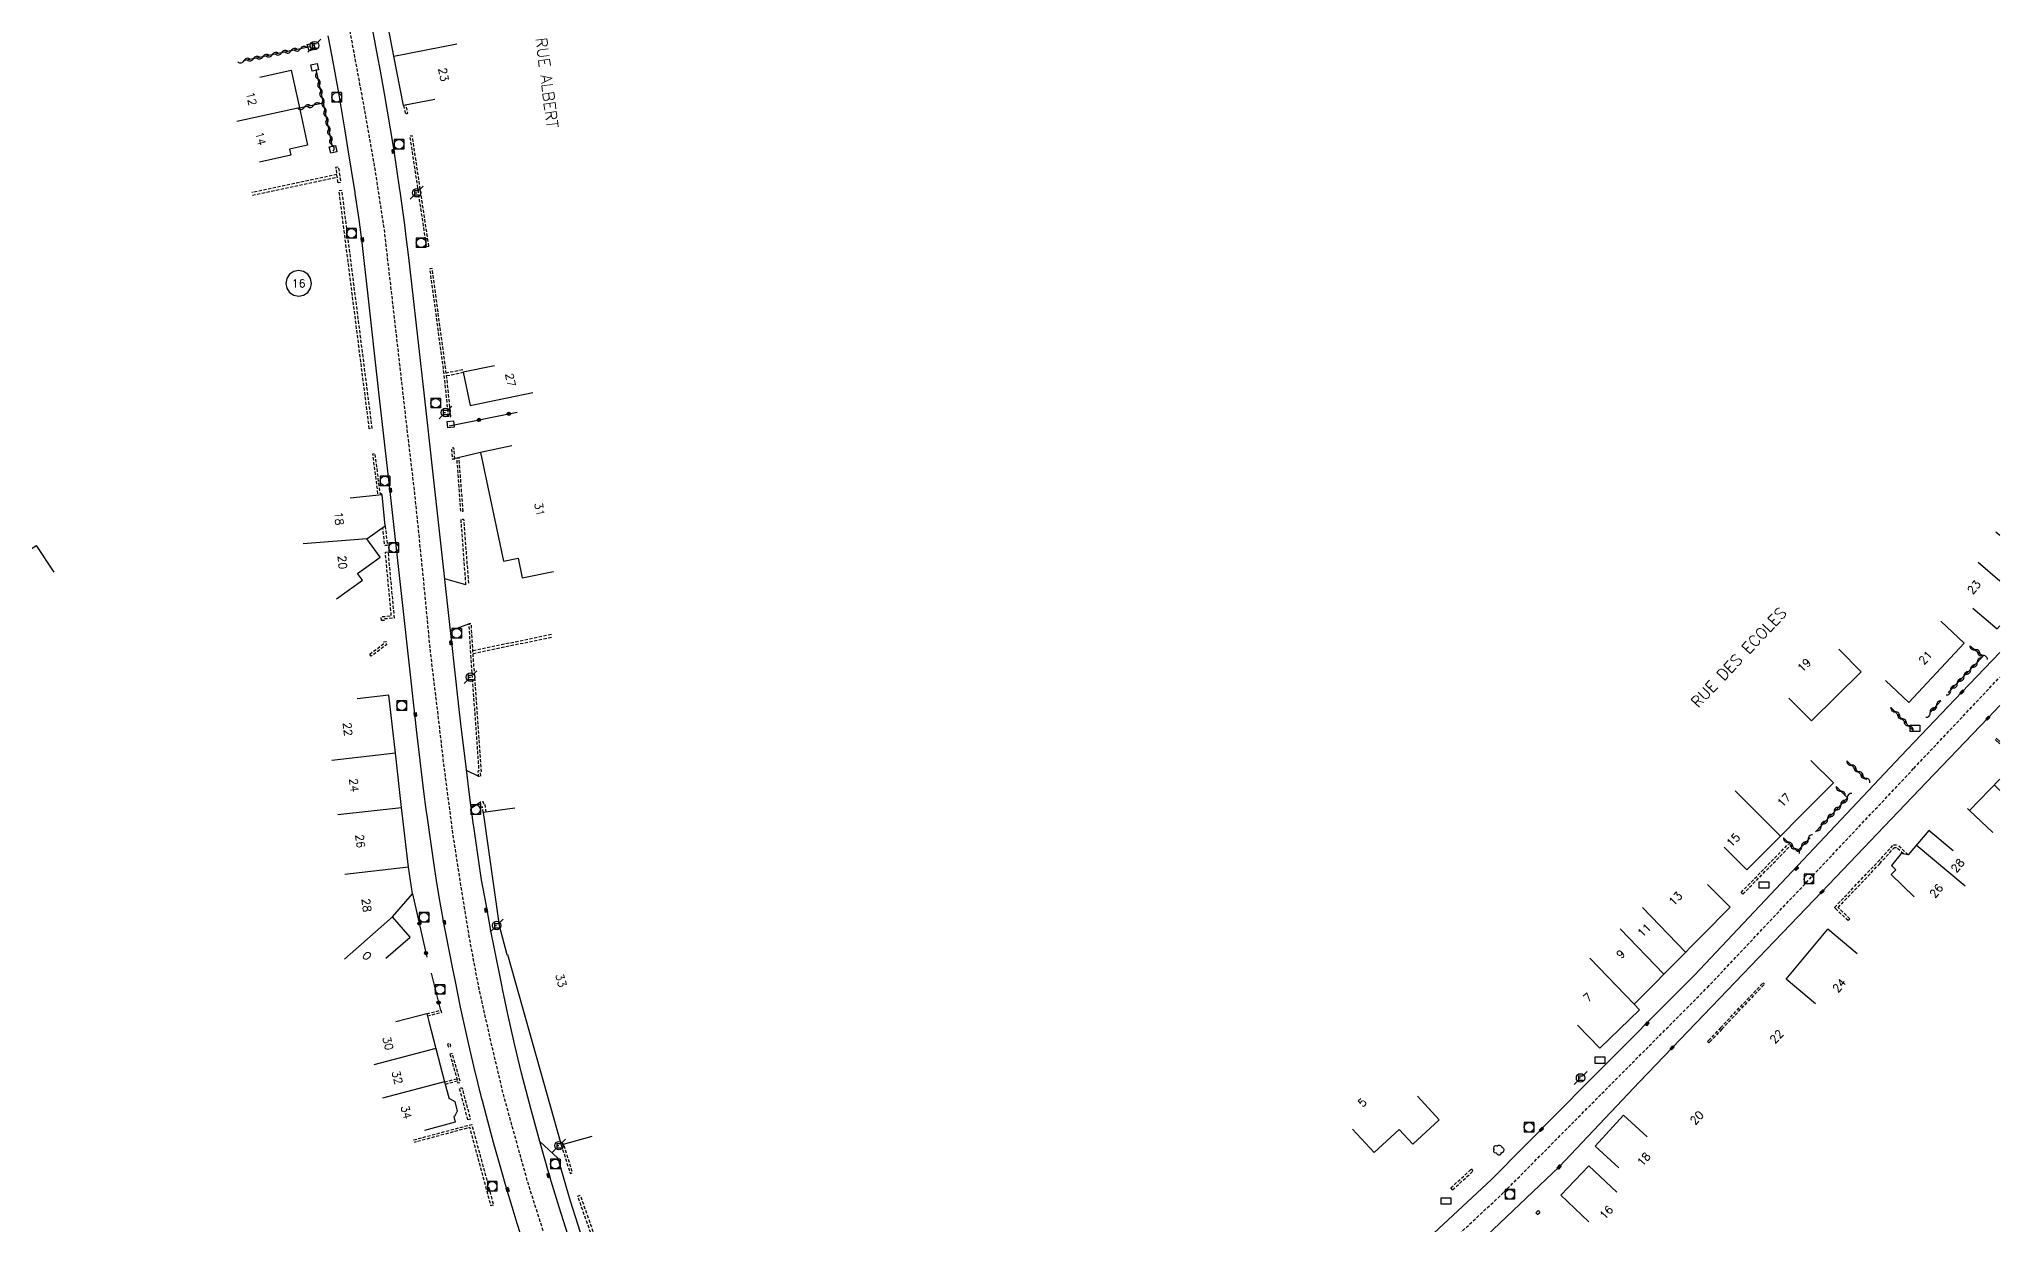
# Model space of a CAD drawing. Header units: millimetres. Extents: x 79999 to 81000, y 146000 to 147001.
# Drawn here: x 80693.7 to 81000, y 146471.1 to 146656.3 of the extents above; entities that cross this region are included whole.
import ezdxf
from ezdxf.enums import TextEntityAlignment as Align

# ---------------------------------------------------------------- set-up
doc = ezdxf.new("R2010")
doc.units = ezdxf.units.MM
doc.linetypes.add('DASHED', pattern=[0.75, 0.5, -0.25])
doc.layers.get('0').update_dxf_attribs({"linetype": 'CONTINUOUS'})
for name, color, linetype in [('W0001', 6, 'DASHED'), ('W0008', 7, 'CONTINUOUS'), ('W0100', 7, 'CONTINUOUS'), ('W0112', 1, 'DASHED'), ('W0300', 7, 'CONTINUOUS'), ('W0310', 3, 'CONTINUOUS'), ('W0322', 7, 'CONTINUOUS'), ('W0400', 7, 'CONTINUOUS'), ('W0420', 7, 'CONTINUOUS'), ('W0471', 7, 'CONTINUOUS'), ('W0989', 7, 'CONTINUOUS'), ('W0991', 7, 'CONTINUOUS'), ('W1102', 7, 'CONTINUOUS'), ('W1471', 7, 'CONTINUOUS')]:
    doc.layers.add(name, color=color, linetype=linetype)
doc.styles.get("Standard").update_dxf_attribs({"font": 'romans.shx', "width": 0.85})

# ---------------------------------------------------------------- blocks, each defined once
blk = doc.blocks.new('T1471')
at = {"color": 0, "linetype": 'Continuous', "flags": 128}
blk.add_lwpolyline([(-0.75, -0.5), (-0.75, 0.5), (0.75, 0.5), (0.75, -0.5), (-0.75, -0.5)], dxfattribs=at)
blk = doc.blocks.new('T420')
for p, q in [((0.75, 0.75), (-0.75, 0.75)), ((-0.75, 0.75), (-0.75, -0.75)), ((0.75, 0.75), (0.75, -0.75)), ((0.75, -0.75), (-0.75, -0.75))]:
    blk.add_line(p, q)
blk.add_ellipse((0, 0), major_axis=(-0.53, 0.53), ratio=1, start_param=3.926991, end_param=10.210176)
blk = doc.blocks.new('T471')
for p, q in [((-0.333334, 0.333334), (-0.333334, -0.333334)), ((-0.333334, 0.333334), (0.333334, 0.333334)), ((-0.333334, 0), (0, 0)), ((0.500001, 0.500001), (1.000002, 1.000002)), ((-0.500001, -0.500001), (-1.000002, -1.000002)), ((-0.333334, -0.333334), (0.333334, -0.333334))]:
    blk.add_line(p, q)
blk.add_ellipse((0, 0), major_axis=(0.471405, 0.471405), ratio=1, start_param=5.4977871438, end_param=11.780972451)
blk = doc.blocks.new('T400')
for p, q in [((-0.15, 0.3), (0.15, 0.3)), ((-0.15, -0.25), (-0.15, 0.3)), ((-0.15, 0.15), (0.15, 0.15)), ((-0.15, 0), (0.15, 0)), ((0.15, 0.3), (0.15, -0.25)), ((-0.15, -0.15), (0.15, -0.15)), ((-0.15, -0.25), (-0.15, -0.3)), ((-0.15, -0.3), (0.15, -0.3)), ((0.15, -0.3), (0.15, -0.25))]:
    blk.add_line(p, q)
blk = doc.blocks.new('t112o')
at = {"color": 0, "linetype": 'Continuous'}
for p, q in [((-0.5, 0.5), (0.5, 0.5)), ((-0.5, -0.5), (-0.5, 0.5)), ((0.5, 0.5), (0.5, -0.5)), ((0.5, -0.5), (-0.5, -0.5))]:
    blk.add_line(p, q, dxfattribs=at)
blk = doc.blocks.new('t322o')
at = {"color": 0, "linetype": 'Continuous'}
for radius in [0.25, 0.15]:
    blk.add_circle((0, 0), radius, dxfattribs=at)
blk = doc.blocks.new('t310o')
at = {"color": 0, "linetype": 'Continuous'}
for centre, start, end in [((-0.5, 0.38), 216.8699, 323.1304), ((0.5, -0.37), 36.8699, 143.1303)]:
    blk.add_arc(centre, 0.625, start, end, dxfattribs=at)
blk = doc.blocks.new('T300')
for p, q in [((-0.8, 0.51), (-0.86, 0.34)), ((-0.86, 0.34), (-0.86, 0.17)), ((-0.86, 0.17), (-0.74, 0.06)), ((-0.69, 0.63), (-0.8, 0.51)), ((-0.8, -0.06), (-0.74, 0.06)), ((-0.74, 0.06), (-0.69, 0.11)), ((-0.57, 0.69), (-0.69, 0.63)), ((-0.46, 0.69), (-0.57, 0.69)), ((-0.29, 0.63), (-0.46, 0.69)), ((-0.29, 0.63), (-0.17, 0.74)), ((-0.23, 0.57), (-0.29, 0.63)), ((-0.17, 0.74), (-0.06, 0.8)), ((-0.06, 0.8), (0.06, 0.8)), ((0.06, 0.8), (0.23, 0.74)), ((0.23, 0.74), (0.34, 0.63)), ((0.34, 0.63), (0.4, 0.51)), ((0.46, 0.46), (0.34, 0.46)), ((0.4, 0.51), (0.4, 0.46)), ((0.57, 0.4), (0.46, 0.46)), ((0.57, 0.4), (0.69, 0.29)), ((0.69, 0.29), (0.74, 0.17)), ((0.74, 0.06), (0.69, -0.17)), ((0.74, 0.17), (0.74, 0.06)), ((-0.8, -0.17), (-0.8, -0.06)), ((-0.8, -0.23), (-0.8, -0.17)), ((-0.74, -0.34), (-0.8, -0.23)), ((-0.69, -0.4), (-0.74, -0.34)), ((-0.51, -0.46), (-0.69, -0.4)), ((-0.4, -0.46), (-0.51, -0.46)), ((-0.4, -0.46), (-0.34, -0.46)), ((-0.34, -0.46), (-0.34, -0.4)), ((-0.34, -0.51), (-0.34, -0.46)), ((-0.29, -0.63), (-0.34, -0.51)), ((-0.17, -0.74), (-0.29, -0.63)), ((-0.06, -0.8), (-0.17, -0.74)), ((0.06, -0.8), (-0.06, -0.8)), ((0.17, -0.74), (0.06, -0.8)), ((0.23, -0.69), (0.17, -0.74)), ((0.29, -0.46), (0.23, -0.46)), ((0.29, -0.63), (0.23, -0.69)), ((0.46, -0.4), (0.29, -0.46)), ((0.34, -0.51), (0.29, -0.63)), ((0.34, -0.51), (0.34, -0.46)), ((0.57, -0.34), (0.46, -0.4)), ((0.63, -0.29), (0.57, -0.34)), ((0.69, -0.17), (0.63, -0.29))]:
    blk.add_line(p, q)

msp = doc.modelspace()

# ---------------------------------------------------------------- linework, layer by layer
at = {"layer": 'W0001', "flags": 128}
msp.add_lwpolyline([(80824.33, 146311.91), (80804.74, 146373.08), (80790.77, 146416.49), (80773.13, 146467.93), (80770, 146477.8), (80766.27, 146491.22), (80764.51, 146498.67), (80762.41, 146507.96), (80760.92, 146515.88), (80759.76, 146522.92), (80758.34, 146532.14), (80756.98, 146542.51), (80755.96, 146551.25), (80754.81, 146560.73), (80753.72, 146572.19), (80752.37, 146585.38), (80751.01, 146596.9), (80749.38, 146611.24), (80747.62, 146626.56), (80746.13, 146636.31), (80744.3, 146646.61), (80742.26, 146657.57), (80740.49, 146667.05), (80738.73, 146674.64), (80736.22, 146684.47), (80731.61, 146701.12), (80725.98, 146720.16), (80722.38, 146730.63)], dxfattribs=at)
at = {"layer": 'W0001'}
msp.add_lwpolyline([(80884.49, 146441.08), (80900.71, 146455.8), (80922.53, 146476.14), (80937.82, 146491.55), (80954.31, 146508.13), (80986.56, 146542.35), (81000, 146556.62)], dxfattribs=at)
at = {"layer": 'W0008'}
for p, q in [((80994.09, 146554.29), (81000, 146560.48)), ((80994.09, 146554.29), (80984.53, 146544.27)), ((80998.15, 146550.22), (81000, 146552.19)), ((80987.38, 146539.02), (80998.15, 146550.22)), ((80972.22, 146523.06), (80987.38, 146539.02)), ((80948.82, 146498.69), (80972.22, 146523.06)), ((80948.82, 146498.69), (80943.72, 146493.41)), ((80943.72, 146493.41), (80931.14, 146480.09)), ((80931.14, 146480.09), (80903.86, 146454.27))]:
    msp.add_line(p, q, dxfattribs=at)
at = {"layer": 'W0008', "flags": 128}
for points in [[(80776.98, 146467.43), (80774.95, 146473.83), (80773.68, 146477.87), (80773.51, 146478.41), (80773.37, 146478.93), (80771.93, 146484.09), (80770.51, 146489.24), (80769.77, 146491.98), (80769.06, 146494.73), (80767.95, 146499.35), (80766.91, 146503.96), (80766.06, 146507.94), (80766, 146508.21), (80764.76, 146514.41), (80764.31, 146516.71), (80763.5, 146521.15), (80762.82, 146524.94), (80762.49, 146527.08), (80761.58, 146533.26), (80761.55, 146533.48), (80760.98, 146537.81), (80760.38, 146542.59), (80759.57, 146549.32), (80759.25, 146552.09), (80758.69, 146557.3), (80758.12, 146562.49), (80753.91, 146600.55), (80751.9, 146618.08), (80751.42, 146622.19), (80751.04, 146625.4), (80750.8, 146627.27), (80750.08, 146632.53), (80750.04, 146632.75), (80749.08, 146639.23), (80748.59, 146642.3), (80747.64, 146647.81), (80746.97, 146651.61), (80746.62, 146653.48), (80745.5, 146659.36)], [(80738.79, 146656.81), (80739.41, 146653.6), (80740.45, 146647.93), (80741.45, 146641.95), (80741.93, 146638.98), (80742.99, 146632.35), (80743.01, 146632.2), (80743.62, 146628.11), (80744.09, 146624.51), (80744.47, 146621.26), (80744.78, 146618.53), (80746.83, 146600.21), (80748.51, 146585.16), (80750.5, 146567.34), (80752.36, 146550.37), (80752.58, 146548.46), (80753.15, 146543.59), (80753.74, 146538.76), (80754.11, 146535.92), (80754.3, 146534.62), (80754.82, 146530.94), (80755.46, 146526.58), (80755.83, 146524.15), (80756.28, 146521.41), (80756.98, 146517.64), (80757.19, 146516.6), (80758.28, 146511.05), (80758.66, 146509.09), (80759.44, 146505.06), (80760.75, 146499.25), (80761.56, 146495.86), (80762.82, 146490.76), (80762.85, 146490.66), (80763.52, 146488.08), (80764.62, 146483.98), (80765.74, 146479.95), (80766.63, 146476.84), (80767.51, 146473.9), (80768.31, 146471.33), (80769.36, 146468.06)], [(80760.37, 146571.02), (80757.06, 146572)], [(80757.99, 146563.91), (80760.8, 146564.94)], [(80762.3, 146541.13), (80760.44, 146542.04)], [(80761.18, 146536.16), (80762.65, 146537.13)], [(80771.93, 146484.09), (80774.73, 146481.48), (80776, 146476.95), (80776.65, 146474.81), (80779.01, 146467.48), (80779.1, 146467.21), (80780.2, 146464.01), (80781.19, 146461.1), (80783.22, 146455.09), (80784.01, 146452.78), (80788.27, 146440.66), (80792.02, 146429.88), (80792.1, 146429.65), (80793.99, 146423.93), (80795.48, 146419.42), (80796.97, 146414.9), (80797.15, 146414.36), (80799.79, 146406.4), (80800.74, 146403.53), (80802.6, 146397.81), (80804.62, 146391.74), (80805.24, 146390.05), (80804.4, 146386.16)]]:
    msp.add_lwpolyline(points, dxfattribs=at)
at = {"layer": 'W0008'}
msp.add_lwpolyline([(80984.53, 146544.27), (80952.3, 146510.08), (80935.83, 146493.53), (80920.57, 146478.15), (80898.83, 146457.86), (80882.49, 146443.32)], dxfattribs=at)
at = {"layer": 'W0100'}
for p, q in [((80995.8, 146567.39), (80999.6, 146564.14)), ((80990.8, 146565.36), (80994.45, 146561.95)), ((80999.6, 146564.14), (81000, 146564.61)), ((80974.85, 146561), (80978.35, 146557.44)), ((80985.79, 146552.67), (80994.45, 146561.95)), ((80982.13, 146556.08), (80985.79, 146552.67)), ((80967.06, 146553.34), (80970.56, 146549.77)), ((80970.46, 146543.62), (80974, 146540.09)), ((81000, 146540.69), (80995.29, 146535.8)), ((80998.89, 146532.33), (80995.29, 146535.8)), ((80992.72, 146529.46), (80988.89, 146532.68)), ((80956.92, 146530.03), (80960.46, 146526.5)), ((80983.04, 146525.79), (80983.77, 146526.52)), ((80983.07, 146527.21), (80983.77, 146526.52)), ((80954.32, 146524.21), (80957.88, 146520.7)), ((80986.6, 146522.28), (80983.04, 146525.79)), ((80977.72, 146513.39), (80973.11, 146517.23)), ((80971.23, 146505.59), (80966.62, 146509.43)), ((80944.69, 146507.35), (80942.89, 146505.53)), ((80942.89, 146505.53), (80943.73, 146504.65)), ((80934.05, 146502.26), (80937.52, 146498.66)), ((80909.02, 146491.14), (80912.41, 146487.46)), ((80944.89, 146484.82), (80941.19, 146488.19)), ((80898.86, 146486.02), (80902.25, 146482.34)), ((80940.46, 146479.97), (80936.77, 146483.33)), ((80940.18, 146476.17), (80935.82, 146480.29)), ((80935.79, 146471.54), (80931.44, 146475.67))]:
    msp.add_line(p, q, dxfattribs=at)
at = {"layer": 'W0100', "flags": 128}
for points in [[(80755.52, 146646.87), (80750.62, 146645.92), (80749.11, 146653.66), (80747.73, 146660.71), (80746.55, 146665.99), (80751.43, 146667.08)], [(80728.16, 146650.35), (80733.05, 146651.43), (80734.35, 146645.56), (80735.59, 146639.72), (80735.59, 146639.72), (80732.79, 146639.11), (80733.01, 146638.15), (80728.12, 146637.07)], [(80764.84, 146605.25), (80759.94, 146604.25), (80761.01, 146599.07), (80770.8, 146601.07)], [(80767.55, 146592.74), (80762.65, 146591.71), (80766.21, 146574.72), (80766.21, 146574.72), (80768.5, 146575.2), (80769.14, 146572.11), (80774.04, 146573.14)], [(80740.14, 146568.85), (80744.2, 146571.77), (80743.43, 146572.83), (80746.95, 146575.36), (80746.95, 146575.36), (80746.95, 146575.36), (80744.9, 146578.22), (80747.77, 146580.26), (80747.26, 146585.11), (80742.29, 146584.58)], [(80747.83, 146512.72), (80751.63, 146515.97), (80748.91, 146519.16), (80752.04, 146522.77), (80751.37, 146526.93), (80750.3, 146536.27), (80749.36, 146544.73), (80748.34, 146553.8), (80743.37, 146553.24)], [(80768.02, 146536.16), (80763.07, 146535.46), (80765.56, 146517.81), (80766.76, 146513.27), (80766.86, 146513.3), (80775.25, 146483.55), (80780.06, 146484.91)], [(80749.4, 146502.83), (80754.23, 146504.09), (80754.57, 146502.81), (80755.67, 146498.58), (80757.01, 146493.4), (80757.72, 146490.75), (80757.81, 146490.77), (80757.81, 146490.77), (80758.62, 146490.32), (80758.62, 146490.32), (80759.02, 146488.79), (80758.56, 146487.98), (80758.46, 146487.96), (80758.7, 146487.09), (80753.87, 146485.8)]]:
    msp.add_lwpolyline(points, dxfattribs=at)
at = {"layer": 'W0100'}
for points in [[(80683.5, 146563.13), (80679.91, 146568.6), (80683.32, 146570.89), (80683.44, 146570.67), (80693.21, 146577.16), (80695.98, 146573)], [(80970.56, 146549.77), (80978.35, 146557.44)], [(80974, 146540.09), (80960.46, 146526.5)], [(80988.89, 146532.68), (80985.67, 146528.86), (80984.61, 146529.08), (80983.07, 146527.21)], [(80944.69, 146507.35), (80957.88, 146520.7)], [(80966.62, 146509.43), (80973.11, 146517.23)], [(80937.52, 146498.66), (80943.73, 146504.65)], [(80902.25, 146482.34), (80906.18, 146485.96), (80908.29, 146483.68), (80912.41, 146487.46)], [(80941.19, 146488.19), (80936.77, 146483.33)], [(80931.44, 146475.67), (80935.82, 146480.29)]]:
    msp.add_lwpolyline(points, dxfattribs=at)
at = {"layer": 'W0112'}
for p, q in [((80984.96, 146529.01), (80983.86, 146530.01)), ((80985.69, 146528.88), (80984.02, 146530.41)), ((80974.73, 146520.62), (80981.24, 146527.47)), ((80959.58, 146522.99), (80959.87, 146522.71)), ((80976.31, 146518.58), (80974.49, 146520.3)), ((80976.58, 146518.87), (80974.73, 146520.62)), ((80976.31, 146518.58), (80976.58, 146518.87)), ((80963.01, 146508.84), (80963.23, 146508.63)), ((80956.37, 146501.85), (80954.66, 146500.01)), ((80956.59, 146501.64), (80954.86, 146499.79)), ((80954.35, 146499.71), (80954.55, 146499.49)), ((80917.75, 146479.48), (80917.48, 146479.78)), ((80914.49, 146476.51), (80914.22, 146476.81)), ((80927.79, 146472.66), (80927.51, 146472.95)), ((80927.88, 146473.3), (80928.16, 146473))]:
    msp.add_line(p, q, dxfattribs=at)
at = {"layer": 'W0112', "flags": 128}
for points in [[(80750.62, 146645.92), (80750.92, 146644.61), (80751.31, 146644.71), (80751.01, 146646.01)], [(80740.21, 146635.15), (80726.94, 146632.33)], [(80727.02, 146631.94), (80740.27, 146634.76)], [(80759.86, 146604.64), (80757.29, 146604.12)], [(80757.34, 146603.72), (80759.94, 146604.25)], [(80747.26, 146585.11), (80746.96, 146585.37), (80746.18, 146591.52), (80745.78, 146591.47), (80746.58, 146585.17), (80746.71, 146585.05)], [(80760.37, 146571.02), (80759.6, 146581.29), (80760, 146581.32), (80760.77, 146571.05)], [(80747.77, 146580.26), (80748.07, 146577.19), (80747.67, 146577.16), (80747.4, 146579.99)], [(80773.71, 146563.28), (80761.45, 146560.72)], [(80761.48, 146560.31), (80773.79, 146562.89)], [(80763.07, 146535.46), (80762.96, 146536.35), (80762.73, 146536.33), (80762.65, 146537.13), (80763.05, 146537.17), (80763.09, 146536.75), (80763.31, 146536.76), (80763.46, 146535.51)], [(80754.25, 146504.02), (80756.46, 146504.6), (80756.56, 146504.21), (80754.35, 146503.64)], [(80757.02, 146493.38), (80758.94, 146493.88)], [(80759.05, 146493.5), (80757.12, 146493)], [(80752.19, 146484.32), (80761.27, 146486.75), (80761.27, 146486.75), (80764.67, 146474.13), (80764.28, 146474.03), (80760.98, 146486.26), (80752.3, 146483.93)], [(80775.25, 146483.55), (80776.65, 146479.08), (80777.03, 146479.2), (80775.63, 146483.67)], [(80782.36, 146462.73), (80777.83, 146475.55), (80778.21, 146475.68), (80782.74, 146462.86)]]:
    msp.add_lwpolyline(points, dxfattribs=at)
for points in [[(80754.57, 146623.95), (80751.98, 146641.18), (80751.59, 146641.12), (80754.17, 146623.89)], [(80740.39, 146633.87), (80740.06, 146636.27), (80740.45, 146636.33), (80740.79, 146633.92)], [(80745.27, 146595.43), (80740.54, 146632.67), (80740.93, 146632.72), (80745.67, 146595.48)], [(80758.01, 146597.33), (80757.32, 146603.88), (80755.1, 146620.45), (80754.7, 146620.4), (80756.92, 146603.84), (80757.61, 146597.29)], [(80758.63, 146590.71), (80758.49, 146592.42), (80758.09, 146592.39), (80758.24, 146590.67)], [(80759.92, 146582.54), (80759.3, 146590.83), (80758.91, 146590.8), (80759.52, 146582.52)], [(80747.18, 146565.45), (80747.12, 146566.06), (80748.71, 146566.2), (80747.78, 146576.14), (80748.18, 146576.18), (80749.15, 146565.84), (80747.56, 146565.7), (80747.57, 146565.48)], [(80762.69, 146541.17), (80762.64, 146541.66), (80762.79, 146541.72), (80761.47, 146560.46), (80761.2, 146564.96), (80760.8, 146564.94), (80761.07, 146560.43), (80762.37, 146541.98), (80762.21, 146541.92), (80762.3, 146541.13)], [(80745.33, 146560.2), (80747.51, 146561.84), (80747.48, 146562.14), (80747.88, 146562.19), (80747.93, 146561.66), (80745.57, 146559.88)], [(80757.48, 146499.27), (80757.59, 146498.84), (80757.98, 146498.94), (80757.87, 146499.37)], [(80757.85, 146497.73), (80759.12, 146493.22), (80759.51, 146493.33), (80758.23, 146497.84)], [(80760.67, 146487.46), (80759.35, 146492.39), (80759.74, 146492.49), (80761.05, 146487.56)]]:
    msp.add_lwpolyline(points, close=True, dxfattribs=at)
at = {"layer": 'W0112'}
for points in [[(80995.29, 146535.8), (80994.94, 146536.1)], [(80959.58, 146522.99), (80967, 146530.57)], [(80959.87, 146522.71), (80967.29, 146530.29)], [(80980.95, 146527.75), (80983.37, 146530.4), (80984.02, 146530.41)], [(80981.24, 146527.48), (80983.55, 146530.01), (80983.86, 146530.01)], [(80974.49, 146520.3), (80974.19, 146520.64), (80980.95, 146527.75)], [(80956.37, 146501.85), (80963.01, 146508.84)], [(80956.59, 146501.64), (80963.23, 146508.63)], [(80954.35, 146499.71), (80954.66, 146500.01)], [(80954.55, 146499.49), (80954.86, 146499.79)], [(80914.22, 146476.81), (80917.48, 146479.78)], [(80914.49, 146476.51), (80917.75, 146479.48)], [(80927.51, 146472.95), (80927.88, 146473.3)], [(80927.79, 146472.66), (80928.16, 146473)]]:
    msp.add_lwpolyline(points, dxfattribs=at)
at = {"layer": 'W0310'}
for p, q in [((80982.99, 146551.9), (80986.39, 146548.35)), ((80990.81, 146552.91), (80989.07, 146551.04)), ((80999.28, 146546.87), (81000, 146546.22)), ((80976.1, 146543.56), (80979.2, 146540.59))]:
    msp.add_line(p, q, dxfattribs=at)
at = {"layer": 'W0310', "flags": 128}
for points in [[(80735.98, 146655.1), (80725.62, 146652.93)], [(80736.91, 146651.53), (80738.06, 146646.29), (80739.47, 146639.48)], [(80738.06, 146646.29), (80734.36, 146645.51)]]:
    msp.add_lwpolyline(points, dxfattribs=at)
at = {"layer": 'W0310'}
for points in [[(80995.31, 146561.51), (80997.4, 146559.87), (80991.96, 146554.2)], [(80974.44, 146539.51), (80976.19, 146537.74), (80971.22, 146532.46)], [(80966.23, 146531.52), (80968.36, 146529.42), (80970.35, 146531.53)]]:
    msp.add_lwpolyline(points, dxfattribs=at)
at = {"layer": 'W0322'}
msp.add_line((80999.45, 146547.06), (81000, 146546.54), dxfattribs=at)
at = {"layer": 'W0322', "flags": 128}
for points in [[(80757.75, 146595.86), (80768.36, 146598.03)], [(80762.65, 146591.71), (80758.24, 146590.67)], [(80752.04, 146522.77), (80754.26, 146512.85)], [(80754.92, 146510.38), (80756.41, 146504.54)]]:
    msp.add_lwpolyline(points, dxfattribs=at)
at = {"layer": 'W1102'}
for p, q in [((80999.4, 146579.3), (81000, 146578.79)), ((80996.6, 146574.6), (81000, 146571.69)), ((80958.64, 146538.84), (80965.73, 146531.78)), ((81000, 146538.92), (80999.11, 146539.77)), ((80994.61, 146523.95), (80986.96, 146530.39)), ((80944.16, 146520.64), (80950.9, 146513.64)), ((80940.7, 146517.31), (80947.53, 146510.22)), ((80935.95, 146512.73), (80942.89, 146505.53))]:
    msp.add_line(p, q, dxfattribs=at)
at = {"layer": 'W1102', "flags": 128}
for points in [[(80749.11, 146653.66), (80758.92, 146655.57)], [(80734.35, 146645.56), (80724.57, 146643.43)], [(80744.9, 146578.22), (80734.93, 146577.42)], [(80749.36, 146544.73), (80739.43, 146543.62)], [(80740.37, 146535.15), (80750.3, 146536.27)], [(80751.37, 146526.93), (80741.43, 146525.79)], [(80748.91, 146519.16), (80741.4, 146512.55)], [(80755.67, 146498.58), (80745.99, 146496.06)], [(80757.01, 146493.4), (80747.34, 146490.86)]]:
    msp.add_lwpolyline(points, dxfattribs=at)
msp.add_lwpolyline([(80736.23, 146618.14), (80736.08, 146618.9), (80735.65, 146619.55), (80735, 146619.98), (80734.23, 146620.14), (80733.47, 146619.98), (80732.82, 146619.55), (80732.39, 146618.9), (80732.23, 146618.14), (80732.39, 146617.37), (80732.82, 146616.72), (80733.47, 146616.29), (80734.24, 146616.14), (80735, 146616.29), (80735.65, 146616.72), (80736.08, 146617.37)], close=True, dxfattribs=at)

# ---------------------------------------------------------------- block references
at = {"layer": 'W0112'}
for p, rotation in [((80736.2, 146655.1), 15.61255788564443), ((80736.73, 146651.89), 99.95931719980653), ((80739.62, 146639.07), 102.9188514736668), ((80757.98, 146596.12), 275.310928567967)]:
    msp.add_blockref('t112o', p, dxfattribs=dict(at, rotation=rotation))
at = {"layer": 'W0300'}
msp.add_blockref('T300', (80921.76, 146482.71), dxfattribs=at)
at = {"layer": 'W0310'}
for p, rotation in [((80733.04, 146654.48), 191.8570384215394), ((80734.51, 146654.79), 191.8570384215394), ((80725.7, 146652.94), 191.8570384215394), ((80727.17, 146653.25), 191.8570384215394), ((80728.64, 146653.56), 191.8570384215394), ((80730.11, 146653.87), 191.8570384215394), ((80731.57, 146654.18), 191.8570384215394), ((80737.23, 146650.06), 282.3164073179494), ((80737.55, 146648.6), 282.3164073179494), ((80735.12, 146645.67), 192.003916631801), ((80736.59, 146645.98), 192.003916631801), ((80737.87, 146647.13), 282.3164073179494), ((80738.19, 146645.66), 281.7256676899994), ((80738.49, 146644.19), 281.7256676899994), ((80738.8, 146642.73), 281.7256676899994), ((80739.1, 146641.26), 281.7256676899994), ((80739.41, 146639.79), 281.7256676899994), ((80996.1, 146560.89), 322.0209783812389), ((80997.28, 146559.97), 322.0209783812389), ((80994.4, 146556.74), 226.1952459363621), ((80995.44, 146557.82), 226.1952459363621), ((80996.47, 146558.9), 226.1952459363621), ((80992.32, 146554.57), 226.1952459363621), ((80993.36, 146555.65), 226.1952459363621), ((80983.68, 146551.18), 313.7396531495446), ((80984.72, 146550.09), 313.7396531495446), ((80989.11, 146551.08), 227.071938737536), ((80990.13, 146552.18), 227.071938737536), ((80985.75, 146549.01), 313.7396531495446), ((80976.82, 146542.86), 316.1726037902984), ((80977.91, 146541.83), 316.1726037902984), ((80978.99, 146540.79), 316.1726037902984), ((80975.14, 146538.8), 314.6089066713249), ((80976.18, 146537.73), 226.7542418853545), ((80973.09, 146534.45), 226.7542418853545), ((80974.12, 146535.55), 226.7542418853545), ((80975.15, 146536.64), 226.7542418853545), ((80972.07, 146533.36), 226.7542418853545), ((80966.94, 146530.82), 315.406375668781), ((80968.01, 146529.77), 315.406375668781), ((80969.05, 146530.16), 46.65968109845161), ((80970.08, 146531.25), 46.65968109845161)]:
    msp.add_blockref('t310o', p, dxfattribs=dict(at, rotation=rotation))
at = {"layer": 'W0322'}
for p, rotation in [((80762.4, 146596.81), 11.55801705292366), ((80767.06, 146597.76), 11.55801705292366), ((80753.08, 146518.13), 282.6141689786998), ((80754.12, 146513.5), 282.6141689786998), ((80756.09, 146505.78), 284.2849230729415)]:
    msp.add_blockref('t322o', p, dxfattribs=dict(at, rotation=rotation))
at = {"layer": 'W0400'}
for p, rotation in [((80749, 146638.74), 188.4342640887048), ((80744.18, 146624.97), 6.94581717543965), ((80748.58, 146585.84), 6.352701452810764), ((80758.03, 146561.97), 186.294168361883), ((80994.09, 146554.29), 136.1016517042073), ((80752.47, 146550.78), 6.251233905920337), ((80998.15, 146550.22), 136.7802877812919), ((80968.25, 146526.72), 136.8759795095322), ((80972.22, 146523.06), 135.4307134575252), ((80763.52, 146520.18), 190.242683562918), ((80757, 146518.35), 10.8434945904333), ((80944.91, 146502.47), 136.1073104374442), ((80948.81, 146498.69), 137.7851419763054), ((80928.37, 146485.95), 135.1731896996363), ((80931.14, 146480.09), 136.5694633076717), ((80773.26, 146478.77), 15.8067934907477), ((80766.88, 146476.55), 196.4284209737988)]:
    msp.add_blockref('T400', p, dxfattribs=dict(at, rotation=rotation))
at = {"layer": 'W0420'}
for p in [(80740.18, 146647.19), (80749.9, 146639.86), (80742.48, 146625.95), (80753.36, 146624.47), (80755.63, 146599.42), (80747.71, 146587.28), (80749.08, 146576.86), (80758.92, 146563.47), (80750.32, 146552.17), (80761.87, 146535.9), (80970.17, 146525.07), (80753.81, 146519.1), (80756.31, 146507.82), (80926.46, 146486.29), (80774.34, 146480.56), (80764.46, 146477.08), (80923.45, 146475.81)]:
    msp.add_blockref('T420', p, dxfattribs=at)
at = {"layer": 'W0471'}
for p in [(80736.69, 146655.28), (80752.67, 146632.3), (80757.16, 146597.97), (80761.07, 146556.6), (80765.16, 146517.81), (80934.51, 146494), (80774.9, 146483.42)]:
    msp.add_blockref('T471', p, dxfattribs=at)
at = {"layer": 'W1471'}
for p in [(80986.76, 146548.64), (80963.15, 146524.16), (80937.55, 146496.78), (80913.48, 146474.79)]:
    msp.add_blockref('T1471', p, dxfattribs=at)

# ---------------------------------------------------------------- texts
at = {"layer": 'W0989'}
for s, rotation, p in [('RUE ALBERT', 277.2476, (80773.02, 146649.47)), ('RUE DES ECOLES', 46.6959, (80959.22, 146559.71))]:
    msp.add_text(s, height=1.75, rotation=rotation, dxfattribs=at).set_placement(p, align=Align.MIDDLE)
at = {"layer": 'W0991'}
for s, rotation, p in [('23', 281.0406, (80756.87, 146650.76)), ('12', 282.4838, (80726.86, 146646.99)), ('14', 282.4838, (80728.3, 146640.77)), ('16', 0.0429, (80734.23, 146618.14)), ('27', 281.558, (80767.33, 146603.06)), ('18', 274.6128, (80740.54, 146581.4)), ('31', 281.558, (80771.87, 146582.84)), ('20', 274.6128, (80741.07, 146574.55)), ('23', 49.4962, (80995.98, 146570.68)), ('21', 46.9496, (80988.39, 146559.67)), ('19', 44.5403, (80969.43, 146558.48)), ('22', 276.4422, (80741.89, 146548.49)), ('24', 276.4422, (80742.88, 146539.74)), ('17', 46.7502, (80966.28, 146537.42)), ('26', 276.4422, (80743.86, 146530.99)), ('15', 45.615, (80958.35, 146531.17)), ('28', 49.877, (80993.42, 146527.19)), ('26', 49.8784, (80990.09, 146523.24)), ('28', 276.4422, (80744.84, 146520.98)), ('13', 45.3492, (80949.33, 146522.01)), ('11', 45.3493, (80944.45, 146517.07)), ('O', 310.5132, (80744.89, 146513.08)), ('9', 45.3497, (80940.76, 146513.34)), ('33', 285.6279, (80775.22, 146509.24)), ('24', 50.185, (80974.92, 146508.46)), ('7', 43.9345, (80935.64, 146506.58)), ('30', 284.5746, (80748.19, 146499.4)), ('22', 46.4964, (80965.12, 146500.46)), ('32', 284.5746, (80749.64, 146494.08)), ('34', 284.5746, (80751.04, 146488.64)), ('5', 42.664, (80900.4, 146490.16)), ('20', 46.7999, (80952.66, 146487.79)), ('18', 47.6471, (80944.39, 146481.31)), ('16', 46.5516, (80938.53, 146472.98))]:
    msp.add_text(s, height=1.25, rotation=rotation, dxfattribs=at).set_placement(p, align=Align.MIDDLE)

doc.saveas('drawing.dxf')
